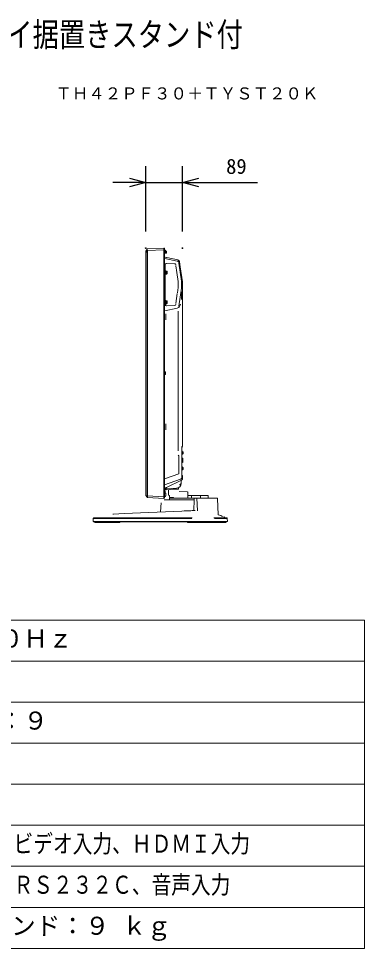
# Model space of a CAD drawing. Units: millimetres, scale not verified. Extents: x -63 to 62, y -57 to 57.
# Drawn here: x 19.9 to 62, y -56.5 to 56.8 of the extents above; entities that cross this region are included whole.
import ezdxf
from ezdxf.enums import TextEntityAlignment as Align

# ---------------------------------------------------------------- set-up
doc = ezdxf.new("R2010")
doc.units = ezdxf.units.MM
doc.header["$LTSCALE"] = 0.125
doc.header["$PDMODE"] = 32
doc.header["$PDSIZE"] = 0.0625
for name, color, linetype in [('0-0_0', 7, 'Continuous'), ('0-2_MOJI1', 7, 'Continuous'), ('0-3_TOUROKU', 7, 'Continuous'), ('0-4_DEFPOINTS', 7, 'Continuous'), ('0-6_SUNPO', 7, 'Continuous')]:
    doc.layers.add(name, color=color, linetype=linetype)
doc.layers.add('0-1_WAKU', color=1, linetype='Continuous', lineweight=18)
doc.layers.add('0-5_GAIKEI', color=1, linetype='Continuous', lineweight=18)
doc.styles.add('ＭＳ ゴシック', font='')
doc.styles.get('ＭＳ ゴシック').set_extended_font_data('MS Gothic')

# ---------------------------------------------------------------- blocks, each defined once
blk = doc.blocks.new('_OPEN30')
at = {"layer": '0-0_0'}
blk.add_line((0, 0), (-1, 0), dxfattribs=at)
blk.add_lwpolyline([(-1, 0.26795), (0, 0), (-1, -0.26795)], dxfattribs=at)
blk = doc.blocks.new('D7')
at = {"layer": '0-4_DEFPOINTS'}
for p in [(41.7063, 45.3526), (37.2563, 37.3591), (41.7063, 37.3591)]:
    blk.add_point(p, dxfattribs=at)
at = {"layer": '0-6_SUNPO'}
for p, q in [((37.2563, 39.3591), (37.2563, 47.3526)), ((41.7063, 39.3591), (41.7063, 47.3526)), ((35.2563, 45.3526), (33.2563, 45.3526)), ((37.2563, 45.3526), (41.7063, 45.3526)), ((43.7063, 45.3526), (50.873, 45.3526))]:
    blk.add_line(p, q, dxfattribs=at)
at = {"layer": '0-6_SUNPO', "xscale": 2, "yscale": 2}
blk.add_blockref('_OPEN30', (37.2563, 45.3526), dxfattribs=at)
at = {"layer": '0-6_SUNPO', "xscale": 2, "yscale": 2, "rotation": 180}
blk.add_blockref('_OPEN30', (41.7063, 45.3526), dxfattribs=at)
at = {"layer": '0-6_SUNPO', "style": 'ＭＳ ゴシック'}
blk.add_text('89', height=1.833, dxfattribs=at).set_placement((47.0396, 45.8526), align=Align.BOTTOM_LEFT)

msp = doc.modelspace()

# ---------------------------------------------------------------- linework, layer by layer
at = {"layer": '0-1_WAKU', "color": 4}
for p, q in [((-62.996, -16.5025), (62.004, -16.5025)), ((62.004, -16.5025), (62.004, -56.5025)), ((62.004, -56.5025), (-62.996, -56.5025))]:
    msp.add_line(p, q, dxfattribs=at)
at = {"layer": '0-1_WAKU'}
for p, q in [((-62.996, -21.5025), (62.004, -21.5025)), ((-62.996, -26.5025), (62.004, -26.5025)), ((-62.996, -31.5025), (62.004, -31.5025)), ((-62.996, -36.5025), (62.004, -36.5025)), ((-62.996, -41.5025), (62.004, -41.5025)), ((-62.996, -46.5025), (62.004, -46.5025)), ((-62.996, -51.5025), (62.004, -51.5025))]:
    msp.add_line(p, q, dxfattribs=at)
at = {"layer": '0-5_GAIKEI', "color": 7}
for p, q in [((35.3946, 28.4366), (35.3946, 28.2671)), ((35.4033, 28.4648), (35.5586, 28.6917)), ((35.6166, 28.7242), (37.592, 28.8271)), ((37.592, 28.8171), (37.6692, 28.8103)), ((37.692, 28.7854), (37.692, 28.6111)), ((37.692, 28.6111), (37.692, -1.6313)), ((37.906, 27.6774), (37.7525, 27.71)), ((37.9493, 27.6682), (37.9055, 27.6775)), ((39.3008, 27.3809), (37.9493, 27.6682)), ((39.3008, 27.3809), (39.3045, 27.3798)), ((39.3052, 27.3799), (39.3045, 27.3799)), ((39.5868, 26.5278), (39.4964, 27.1711)), ((39.8445, 24.694), (39.5868, 26.5278)), ((39.847, 4.6753), (39.847, 24.6733)), ((39.847, 4.6411), (39.847, 4.6753)), ((39.7945, 0.9021), (39.7945, 3.7864)), ((37.692, -0.0382), (39.63, 0.6672)), ((38.1611, -0.5922), (38.1611, -0.8359)), ((38.1611, -0.8381), (38.1611, -0.8359)), ((39.2062, -0.5932), (39.2062, -0.5401)), ((40.4325, -0.8548), (39.452, -0.8377)), ((40.457, -0.8552), (40.4325, -0.8548)), ((40.5061, -1.6255), (40.5061, -0.9052)), ((35.5586, -1.5375), (35.4033, -1.3107)), ((37.592, -1.6729), (35.6166, -1.57)), ((37.2539, -2.2296), (37.1962, -3.3297)), ((37.6692, -1.6562), (37.592, -1.6629)), ((37.645, -1.8505), (37.6447, -1.8505)), ((41.2811, -1.8505), (37.6461, -1.8505)), ((38.1632, -1.2765), (38.1623, -1.2764)), ((38.1623, -1.2764), (38.1623, -1.2764)), ((38.232, -1.3255), (38.2123, -1.3255)), ((38.2831, -1.6729), (38.2738, -1.8505)), ((38.282, -1.3746), (38.2842, -1.5014)), ((44.0645, -1.6255), (38.333, -1.6255)), ((38.3636, -1.5505), (38.3342, -1.5505)), ((38.3636, -1.5505), (38.7561, -1.5505)), ((43.0061, -1.3255), (40.5061, -1.3255)), ((43.0061, -1.3255), (43.0061, -1.6255)), ((44.2194, -3.676), (44.1145, -1.6729)), ((28.9893, -4.1288), (28.9711, -4.4755)), ((28.9711, -4.4755), (45.3211, -4.4755)), ((29.0435, -4.0607), (29.0447, -4.0607)), ((31.4666, -3.5758), (31.3846, -3.5855))]:
    msp.add_line(p, q, dxfattribs=at)
at = {"layer": '0-5_GAIKEI'}
for p, q in [((35.5586, 28.4939), (35.4033, 28.2671)), ((35.5586, -1.5375), (35.5586, 28.4939)), ((37.592, 28.6273), (35.6166, 28.5245)), ((35.6166, 28.5245), (35.6166, -1.57)), ((37.592, 28.8271), (37.592, 28.6273)), ((37.592, 28.6273), (37.592, -1.4732)), ((37.6692, 28.6111), (37.592, 28.6178)), ((37.692, 28.6111), (37.6692, 28.6111)), ((37.7235, 28.5646), (37.692, 28.5646)), ((37.8045, 28.3914), (37.8378, 28.3931)), ((37.8378, 28.3937), (37.8422, 28.4436)), ((37.8422, 28.4436), (37.8829, 28.4429)), ((37.932, 28.3929), (37.932, 28.2705)), ((37.889, 28.221), (37.692, 28.1933)), ((37.692, 28.2146), (37.7235, 28.2146)), ((39.2026, 27.2482), (37.699, 27.5704)), ((37.7554, 26.8658), (37.7554, 21.8785)), ((37.7945, 26.0871), (37.7612, 26.0871)), ((37.7945, 25.8371), (37.7945, 26.0871)), ((38.901, 26.9258), (37.9138, 26.9603)), ((39.0495, 26.7574), (39.0442, 26.7965)), ((39.175, 25.8667), (39.0661, 26.658)), ((39.7392, 24.7969), (39.4368, 26.9959)), ((37.7612, 25.5871), (37.7945, 25.5871)), ((37.7971, 25.9321), (37.7945, 25.9321)), ((37.7945, 25.8557), (37.8345, 25.8557)), ((37.7945, 25.5871), (37.7945, 25.8371)), ((37.7945, 25.7421), (37.8274, 25.7421)), ((37.8437, 26.0146), (37.8037, 26.0146)), ((37.8642, 25.6596), (37.8242, 25.6596)), ((37.8345, 25.8679), (37.8345, 25.8557)), ((37.8345, 25.8371), (37.8745, 25.8371)), ((37.8745, 25.9321), (37.8405, 25.9321)), ((37.9235, 26.0121), (37.8745, 26.0121)), ((37.8745, 25.6621), (37.9235, 25.6621)), ((39.3274, 24.7373), (39.175, 25.8667)), ((39.2425, 23.3901), (39.3274, 24.007)), ((39.3366, 24.142), (39.3366, 24.6023)), ((39.4368, 21.7484), (39.7392, 23.9474)), ((39.7527, 24.1449), (39.7527, 24.5994)), ((39.847, 24.6762), (39.847, 24.6762)), ((39.847, 23.1133), (39.847, 24.6762)), ((39.847, 24.6762), (39.847, 24.6762)), ((39.847, 23.1133), (39.847, 24.6762)), ((39.0661, 22.0863), (39.2316, 23.2896)), ((39.7278, 23.4977), (39.7278, 22.561)), ((39.847, 22.6442), (39.847, 23.1133)), ((39.847, 22.2229), (39.847, 22.6821)), ((37.7945, 22.4671), (37.7554, 22.4671)), ((37.7554, 21.9671), (37.7945, 21.9671)), ((37.7693, 21.9577), (37.7693, 21.9671)), ((37.8193, 21.9577), (37.7693, 21.9577)), ((37.7945, 22.2171), (37.7945, 22.4671)), ((37.7945, 22.2357), (37.8345, 22.2357)), ((37.7945, 21.9671), (37.7945, 22.2171)), ((37.7945, 22.1221), (37.8274, 22.1221)), ((37.8437, 22.3946), (37.8037, 22.3946)), ((37.8193, 22.0883), (37.8193, 21.9577)), ((37.8642, 22.0396), (37.8242, 22.0396)), ((37.8345, 22.2479), (37.8345, 22.2357)), ((37.8345, 22.2171), (37.8745, 22.2171)), ((37.8745, 22.3121), (37.8405, 22.3121)), ((37.9235, 22.3921), (37.8745, 22.3921)), ((37.8745, 22.0421), (37.9235, 22.0421)), ((37.9138, 21.784), (38.901, 21.8185)), ((38.901, 21.8185), (38.8997, 21.8199)), ((39.0442, 21.9478), (39.0495, 21.9869)), ((39.627, 21.9735), (39.4837, 21.7259)), ((39.847, 22.1797), (39.847, 22.2229)), ((37.699, 21.1739), (39.2026, 21.4961)), ((37.8275, 20.0954), (37.8275, 20.8287)), ((39.3183, 21.1533), (39.3183, 4.118)), ((37.7235, 13.7521), (37.692, 13.7521)), ((37.692, 13.4021), (37.7235, 13.4021)), ((37.8275, 6.6604), (37.8275, 7.3937)), ((39.847, 4.8113), (39.847, 5.908)), ((39.847, 4.8113), (39.847, 5.908)), ((39.847, 4.8067), (39.847, 4.8113)), ((39.847, 4.6493), (39.847, 4.8067)), ((39.847, 4.6493), (39.847, 4.8067)), ((39.7921, 3.7864), (39.7945, 3.7864)), ((39.8195, 4.1271), (39.7945, 4.1271)), ((39.7945, 3.6271), (39.8195, 3.6271)), ((39.7945, 3.5982), (39.7945, 3.5986)), ((39.8195, 3.6271), (39.8195, 4.1271)), ((39.8545, 4.0121), (39.8195, 4.0121)), ((39.8195, 3.7421), (39.8545, 3.7421)), ((39.8969, 4.0109), (39.8545, 4.0146)), ((39.8545, 3.7396), (39.8969, 3.7433)), ((39.8706, 3.2271), (39.7945, 3.2271)), ((39.8719, 3.2271), (39.8706, 3.2271)), ((39.922, 2.8816), (39.922, 3.1771)), ((39.8195, 2.2271), (39.7945, 2.2271)), ((39.7945, 1.7271), (39.8195, 1.7271)), ((39.7945, 1.1771), (39.7945, 1.3271)), ((39.7945, 1.1771), (39.7945, 1.1271)), ((39.8195, 1.7271), (39.8195, 2.2271)), ((39.8545, 2.1121), (39.8195, 2.1121)), ((39.8195, 1.8421), (39.8545, 1.8421)), ((39.8969, 2.1109), (39.8545, 2.1146)), ((39.8545, 1.8396), (39.8969, 1.8433)), ((37.9348, -0.3465), (39.7438, 0.558)), ((39.682, 0.1417), (39.682, 0.5271)), ((39.8306, 1.1271), (39.7945, 1.1271)), ((39.8319, 1.1271), (39.8306, 1.1271)), ((39.882, 0.7816), (39.882, 1.0771)), ((37.692, -0.3729), (37.823, -0.3729)), ((37.7235, -1.0229), (37.692, -1.0229)), ((37.7635, -1.0229), (37.7317, -1.0229)), ((37.7914, -0.503), (37.8667, -0.4991)), ((37.8623, -0.6106), (38.8664, -0.558)), ((37.8623, -0.6106), (38.7397, -0.5646)), ((38.7382, -0.4507), (38.7371, -0.512)), ((38.7397, -0.5646), (39.3299, -0.5337)), ((38.7596, -0.5804), (38.7595, -0.5609)), ((39.3773, -0.4846), (39.3794, -0.3647)), ((35.6166, -1.3703), (37.592, -1.4732)), ((37.2543, -2.2266), (37.2539, -2.2296)), ((37.592, -1.4732), (37.592, -1.6729)), ((37.692, -1.4479), (37.7235, -1.4479)), ((38.7561, -1.5505), (38.7561, -1.6255)), ((40.9525, -1.3255), (40.9525, -1.6255)), ((41.2438, -3.1558), (41.2811, -1.8505)), ((41.2811, -1.8505), (41.2714, -1.851)), ((41.2887, -1.6255), (41.2811, -1.8505)), ((41.6053, -1.6255), (41.6702, -3.1931)), ((42.0585, -1.3255), (42.0585, -1.6255)), ((29.0185, -4.4755), (29.0194, -4.5255)), ((30.7597, -4.5255), (29.0194, -4.5255)), ((29.1712, -4.5255), (29.1712, -4.6105)), ((32.2186, -4.5255), (32.2186, -4.6105)), ((43.4563, -4.5255), (43.4563, -4.6105)), ((45.2729, -4.5255), (43.716, -4.5255)), ((45.1264, -4.5255), (45.1264, -4.6105)), ((45.2729, -4.5255), (45.2738, -4.4755)), ((29.1712, -4.6105), (32.2186, -4.6105))]:
    msp.add_line(p, q, dxfattribs=at)
for points in [[(37.8378, 28.3937), (37.832, 28.3271), (37.8002, 28.3271)], [(37.8745, 25.6621), (37.8745, 25.8371), (37.8745, 26.0121)], [(39.847, 24.6733), (39.847, 24.6762), (39.8445, 24.694)], [(37.8745, 22.0421), (37.8745, 22.2171), (37.8745, 22.3921)], [(39.3355, 3.5827), (39.3985, 3.5077), (39.3985, 1.3243), (37.692, 0.7032)], [(37.8667, -0.4991), (37.8964, -0.4975), (39.1371, -0.4325)], [(43.716, -4.5255), (41.0153, -4.5255), (30.7597, -4.5255)], [(40.4563, -4.5255), (40.4563, -4.6105), (45.1264, -4.6105)]]:
    msp.add_lwpolyline(points, dxfattribs=at)
at = {"layer": '0-5_GAIKEI', "color": 7}
for points in [[(35.3946, -1.2824), (35.3946, 28.2671), (35.4033, 28.2671)], [(39.8446, 4.6877), (39.7921, 4.6437), (39.7921, 3.7864)], [(38.1611, -0.8384), (38.1611, -1.2105), (38.1623, -1.2764)], [(31.4694, -3.5755), (32.7804, -3.5192), (39.7735, -3.219)], [(45.3211, -4.4755), (45.3027, -4.1229), (45.3026, -4.1224)]]:
    msp.add_lwpolyline(points, dxfattribs=at)
for centre, radius, start, end in [((35.4446, 28.4366), 0.05, 145.59988, 180), ((35.6205, 28.6493), 0.075, 93, 145.59988), ((37.667, 28.7854), 0.025, 0, 85), ((37.8045, 27.9545), 0.25, 243.25632, 258), ((39.2488, 27.1364), 0.25, 8, 76.97099), ((39.5445, 0.9021), 0.25, 290, 0), ((39.4561, -0.5877), 0.25, 266.36589, 269), ((40.4561, -0.9052), 0.05, 77.54762, 89), ((40.4561, -0.9052), 0.05, 76.51164, 77.54762), ((40.4556, -0.9052), 0.0502, 359.97515, 35.43354), ((35.4446, -1.2824), 0.05, 180, 214.40012), ((35.6205, -1.4952), 0.075, 214.40012, 267), ((37.667, -1.6313), 0.025, 275, 0), ((38.232, -1.3755), 0.05, 1, 90), ((38.333, -1.6755), 0.05, 90, 176.9996), ((38.3342, -1.5005), 0.05, 181, 270), ((44.0645, -1.6755), 0.05, 3, 90), ((-146.7762, 4353.6548), 4360.8657, 272.45176, 272.46649), ((409.2267, -8566.9576), 8571.7042, 92.45944, 92.4628), ((29.0642, -4.1327), 0.075, 127.24494, 177), ((29.0642, -4.1327), 0.075, 125.83335, 127.24494), ((29.0642, -4.1327), 0.075, 106.04095, 125.81793), ((29.0642, -4.1327), 0.075, 120.66226, 125.83335), ((29.0642, -4.1327), 0.075, 106.04082, 117.73831), ((39.5607, -17.9405), 15.006, 69.52203, 71.9133), ((37.5029, -23.3016), 20.7483, 68.71393, 69.01649), ((45.2278, -4.1268), 0.075, 3, 67.68835)]:
    msp.add_arc(centre, radius, start, end, dxfattribs=at)
at = {"layer": '0-5_GAIKEI'}
for centre, radius, start, end in [((37.7235, 28.4996), 0.065, 16.60155, 90), ((37.3545, 28.3896), 0.45, 0, 16.60155), ((37.3545, 28.3896), 0.45, 343.39845, 0), ((37.882, 28.3929), 0.05, 0, 89), ((37.7235, 28.2796), 0.065, 270, 343.39845), ((37.882, 28.2705), 0.05, 278, 0), ((39.2488, 27.1364), 0.25, 8, 9.61823), ((37.9235, 25.9471), 0.065, 16.60155, 90), ((37.9235, 25.7271), 0.065, 270, 343.39845), ((37.5545, 25.8371), 0.45, 0, 16.60155), ((37.5545, 25.8371), 0.45, 343.39845, 0), ((37.9235, 22.3271), 0.065, 16.60155, 90), ((37.9235, 22.1071), 0.065, 270, 343.39845), ((37.5545, 22.2171), 0.45, 0, 16.60155), ((37.5545, 22.2171), 0.45, 343.39845, 0), ((39.1398, 21.7892), 0.3498, 317.3057, 349.60911), ((37.7235, 13.6871), 0.065, 16.60155, 90), ((37.3545, 13.5771), 0.45, 0, 16.60155), ((37.7235, 13.4671), 0.065, 270, 343.39845), ((37.3545, 13.5771), 0.45, 343.39845, 0), ((39.8445, 4.506), 0.05, 137.51896, 180), ((39.8445, 4.506), 0.05, 137.51889, 180), ((39.697, 4.6411), 0.15, 317.51896, 0), ((39.697, 4.6411), 0.15, 317.51889, 0), ((39.8925, 3.9611), 0.05, 16.25703, 85), ((39.8925, 3.7931), 0.05, 275, 343.74297), ((39.6045, 3.8771), 0.35, 0, 16.25703), ((39.6045, 3.8771), 0.35, 343.74297, 0), ((39.672, 2.8816), 0.25, 299.34058, 0), ((39.8925, 2.0611), 0.05, 16.25703, 85), ((39.8925, 1.8931), 0.05, 275, 343.74297), ((39.6045, 1.9771), 0.35, 0, 16.25703), ((39.6045, 1.9771), 0.35, 343.74297, 0), ((39.107, 0.1417), 0.575, 273, 0), ((39.632, 0.7816), 0.25, 296.56505, 0), ((37.8045, -0.7527), 0.25, 101.63208, 116.74368), ((37.8754, -0.8602), 0.25, 93, 137.18678), ((37.6525, -0.7889), 0.05, 16.25703, 37.82319), ((37.6925, -0.8239), 0.05, 16.25703, 80.92143), ((37.6925, -0.9919), 0.05, 320.95555, 343.74297), ((37.4045, -0.9079), 0.35, 0, 16.25703), ((37.4045, -0.9079), 0.35, 343.74297, 0), ((37.8045, -0.7527), 0.25, 93, 101.63208), ((37.7635, -1.0879), 0.065, 16.60155, 90), ((37.823, -0.1229), 0.25, 270, 296.56505), ((37.3945, -1.1979), 0.45, 0, 16.60155), ((39.3273, -0.4837), 0.05, 273, 359), ((37.6533, -2.2505), 0.4, 176.78004, 177), ((37.6533, -2.2505), 0.4, 175.12372, 176.78004), ((37.7235, -1.3829), 0.065, 270, 343.39845), ((37.3545, -1.2729), 0.45, 343.39845, 348.2276), ((37.7635, -1.3079), 0.065, 299.07135, 343.39845), ((37.3945, -1.1979), 0.45, 343.39845, 0), ((32.6222, -3195.648), 3191.5212, 90.03388, 90.06522), ((32.5666, -4971.7948), 4967.7354, 90.02063, 90.04062), ((49.2686, -25827.7843), 25823.6637, 90.01834, 90.04112), ((49.5759, -49919.6103), 49915.5541, 90.00982, 90.02158), ((43.1389, 1905.1006), 1909.1592, 270.01674, 270.06354), ((42.1956, 1552.1563), 1556.2823, 270.05705, 270.11439)]:
    msp.add_arc(centre, radius, start, end, dxfattribs=at)
for centre, major_axis, ratio, start_param, end_param in [((39.1395, 26.9547), (0.2201, 0.2043), 0.999092, 5.67209452, 6.8942761), ((37.9085, 26.8106), (0.1425, 0.0469), 0.998444, 1.21851722, 2.82325304), ((38.8958, 26.7761), (-0.1113, 0.1005), 0.997662, 4.0139306, 5.41084736), ((38.3455, 24.6023), (-0.0678, 0.9902), 0.998623, 4.64414914, 4.78062882), ((38.3455, 24.142), (0.0678, 0.9902), 0.998623, 4.64414914, 4.78062882), ((38.3019, 24.5993), (1.4475, 0.0991), 0.999388, 6.21489337, 6.35147725), ((38.3019, 24.145), (-1.4475, 0.0991), 0.999388, 3.07330071, 3.20988459), ((37.9085, 21.9337), (-0.1425, 0.0469), 0.998444, 0.31833962, 1.92307543), ((38.8958, 21.9682), (0.1113, 0.1005), 0.997662, 4.0139306, 5.41084736), ((39.1395, 21.7896), (-0.2201, 0.2043), 0.999092, 2.53050187, 3.75268344), ((39.8719, 3.1771), (0.0501, 0), 0.99863, 6.28318531, 7.85398163), ((39.107, 0.1417), (0.575, 0), 0.358352, 5.48675355, 6.28318531), ((39.8319, 1.0771), (0.0501, 0), 0.99863, 6.28318531, 7.85398163), ((38.7362, -0.512), (0.0026, -0.0499), 0.017428, 0, 1.56988294)]:
    msp.add_ellipse(centre, major_axis=major_axis, ratio=ratio, start_param=start_param, end_param=end_param, dxfattribs=at)
at = {"layer": '0-5_GAIKEI', "color": 7}
for centre, major_axis, ratio, start_param, end_param in [((38.2111, -0.8384), (0.05, 0), 0.980911, 3.03736165, 3.14159265), ((38.2111, -0.8381), (0.05, 0), 0.997219, 3.05413624, 3.14159265), ((37.9123, -0.812), (-0.2489, 0.0239), 0.797173, 3.15237484, 3.26001195)]:
    msp.add_ellipse(centre, major_axis=major_axis, ratio=ratio, start_param=start_param, end_param=end_param, dxfattribs=at)

# ---------------------------------------------------------------- block references
at = {"layer": '0-6_SUNPO'}
msp.add_blockref('D7', (-1.8617, -8.5335), dxfattribs=at)

# ---------------------------------------------------------------- texts
at = {"layer": '0-2_MOJI1', "style": 'ＭＳ ゴシック', "width": 0.8}
for s, height, p in [('フルハイビジョンプラズマディスプレイ据置きスタンド付', 2.933, (-35.996, 52.4975)), ('ビデオ入力、ＲＧＢ／コンポーネントビデオ入力、ＨＤＭＩ入力', 2.199, (-21.496, -45.5025)), ('ＤＶＩ－Ｄ入力、ＰＣ入力、ＬＡＮ、ＲＳ２３２Ｃ、音声入力', 2.199, (-21.496, -50.5025))]:
    msp.add_text(s, height=height, dxfattribs=at).set_placement(p, align=Align.BOTTOM_LEFT)
at = {"layer": '0-2_MOJI1', "style": 'ＭＳ ゴシック'}
for s, p in [('ＡＣ１００Ｖ\u3000５０Ｈｚ／６０Ｈｚ', (-21.496, -20.5025)), ('４２型（１０５７ｃｍ）１６：９', (-21.496, -30.5025)), ('本体：約２５．５ ｋｇ、スタンド：９ ｋｇ', (-21.496, -55.5025))]:
    msp.add_text(s, height=2.199, dxfattribs=at).set_placement(p, align=Align.BOTTOM_LEFT)
at = {"layer": '0-3_TOUROKU', "style": 'ＭＳ ゴシック'}
msp.add_text('ＴＨ４２ＰＦ３０＋ＴＹＳＴ２０Ｋ', height=1.466, dxfattribs=at).set_placement((24.404, 46.4975), align=Align.BOTTOM_LEFT)

doc.saveas('drawing.dxf')
